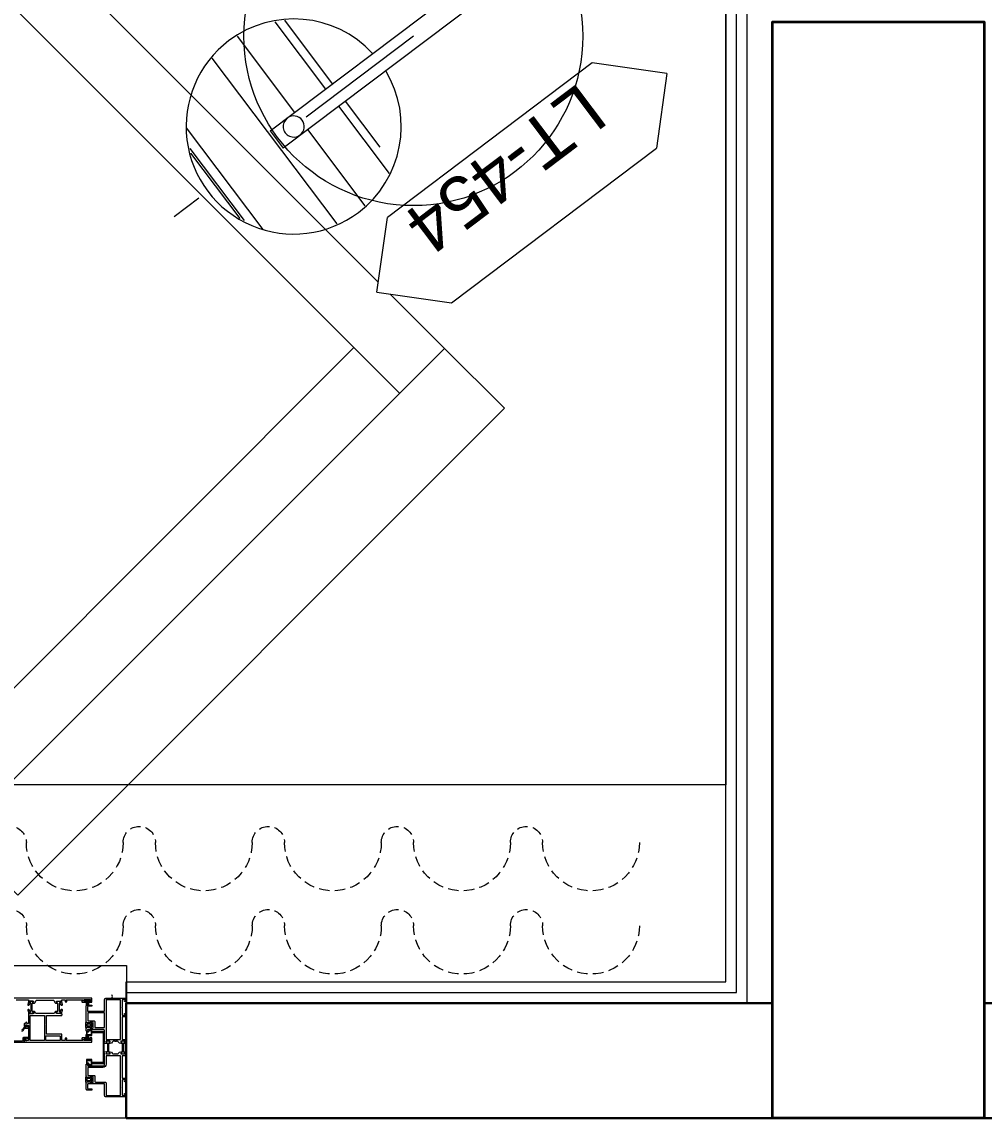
# Model space of a CAD drawing. Header units: centimetres. Extents: x 118932 to 154602, y -32682 to -23521.
# Drawn here: x 140132.3 to 140245.9, y -31158.7 to -31029.3 of the extents above; entities that cross this region are included whole.
import ezdxf
from ezdxf.enums import TextEntityAlignment as Align

# ---------------------------------------------------------------- set-up
doc = ezdxf.new("R2010")
doc.units = ezdxf.units.CM
doc.header["$LTSCALE"] = 50
doc.header["$MEASUREMENT"] = 0
doc.linetypes.add('Dash', pattern=[6.35, 3.175, -3.175])
doc.linetypes.add('HIDDEN', pattern=[0.375, 0.25, -0.125])
for name, color, linetype, lineweight, true_color in [('GEN_00_BL_Yazı', 7, 'Continuous', 0, 0x4f5250), ('GEN_01_TA_Kolon', 7, 'Continuous', 35, 0xd05d28), ('GEN_02_TF_Aydınlatma', 7, 'Continuous', 9, 0xf6a950), ('GEN_02_TF_Mobilya', 7, 'Continuous', 5, 0x745e3d), ('GEN_02_TF_Pencere', 7, 'Continuous', 9, 0x6093ac), ('GEN_05_ML_Alçıpan_giydirme', 7, 'Continuous', 18, 0x7ebab5), ('GEN_05_ML_Mermer', 7, 'Continuous', 9, 0x9d8692), ('GEN_06_GR_İnce', 7, 'Continuous', 13, 0xb0b0a9), ('ÖRÜLECEK DUVARLAR', 7, 'Continuous', 30, 0xfaca30)]:
    doc.layers.add(name, color=color, linetype=linetype, lineweight=lineweight, true_color=true_color)
doc.layers.add('GEN_02_TF_Halı', color=7, linetype='Continuous', lineweight=5, true_color=0x903373, transparency=0.8)
doc.styles.add('Arial_6', font='arial.ttf', dxfattribs={"height": 59.5325})

# ---------------------------------------------------------------- blocks, each defined once
blk = doc.blocks.new('LEVEL 0_B BLOK_KOLON')
at = {"layer": 'GEN_01_TA_Kolon'}
blk.add_lwpolyline([(-746, -1572.51), (-771, -1572.51), (-771, -1443.09), (-771, -1443.09), (-746, -1443.09)], close=True, dxfattribs=at)
blk = doc.blocks.new('P30_')
at = {"layer": 'GEN_02_TF_Pencere', "linetype": 'Continuous'}
for p, q in [((206767.8, -26313.04), (206767.8, -26313.55)), ((206767.82, -26313.04), (206767.82, -26313.55)), ((206767.84, -26313.04), (206767.84, -26313.55)), ((206767.86, -26313.04), (206767.86, -26313.55)), ((206767.88, -26313.04), (206767.88, -26313.55)), ((206767.9, -26313.04), (206767.9, -26313.55)), ((206767.92, -26313.04), (206767.92, -26313.55)), ((206767.94, -26313.04), (206767.94, -26313.55)), ((206767.96, -26313.04), (206767.96, -26313.55)), ((206767.98, -26313.04), (206767.98, -26313.55)), ((206768, -26313.04), (206768, -26313.55)), ((206768.02, -26313.04), (206768.02, -26313.55)), ((206768.04, -26313.04), (206768.04, -26313.55)), ((206768.06, -26313.04), (206768.06, -26313.55)), ((206768.08, -26313.04), (206768.08, -26313.55)), ((206768.1, -26313.04), (206768.1, -26313.55)), ((206767.8, -26317.45), (206767.8, -26316.94)), ((206767.82, -26317.45), (206767.82, -26316.94)), ((206767.84, -26317.45), (206767.84, -26316.94)), ((206767.86, -26317.45), (206767.86, -26316.94)), ((206767.88, -26317.45), (206767.88, -26316.94)), ((206767.9, -26317.45), (206767.9, -26316.94)), ((206767.92, -26317.45), (206767.92, -26316.94)), ((206767.94, -26317.45), (206767.94, -26316.94)), ((206767.96, -26317.45), (206767.96, -26316.94)), ((206767.98, -26317.45), (206767.98, -26316.94)), ((206768, -26317.45), (206768, -26316.94)), ((206768.02, -26317.45), (206768.02, -26316.94)), ((206768.04, -26317.45), (206768.04, -26316.94)), ((206768.06, -26317.45), (206768.06, -26316.94)), ((206768.08, -26317.45), (206768.08, -26316.94)), ((206768.1, -26317.45), (206768.1, -26316.94))]:
    blk.add_line(p, q, dxfattribs=at)
at = {"layer": 'GEN_02_TF_Pencere'}
for points in [[(206759.53, -26312.84), (206760.95, -26312.84, -0.414214), (206760.98, -26312.87), (206760.98, -26313.14), (206760.91, -26313.4, 0.700075), (206761.01, -26313.48), (206761.03, -26313.47), (206761.2, -26313.29, 0.617785), (206761.19, -26313.23, -0.283333), (206761.16, -26313.21), (206761.11, -26313.03), (206761.11, -26313.01, -0.673162), (206761.16, -26312.99, 0.202354), (206761.19, -26313), (206761.57, -26313, -0.415901), (206761.6, -26313.03), (206761.6, -26313.05, -0.137872), (206761.6, -26313.07), (206761.51, -26313.22, 0.585714), (206761.52, -26313.25), (206761.67, -26313.25, 0.30109), (206761.75, -26313.2), (206761.91, -26312.94, -0.261413), (206761.99, -26312.89), (206762.82, -26312.89), (206762.84, -26312.93), (206762.86, -26312.89), (206762.92, -26312.89, 1), (206762.98, -26312.89), (206763.06, -26312.89, 1), (206763.12, -26312.89), (206763.91, -26312.89, -0.261413), (206763.99, -26312.94), (206764.15, -26313.2, 0.261381), (206764.24, -26313.25), (206764.38, -26313.25, 0.585524), (206764.4, -26313.22), (206764.3, -26313.07, -0.137707), (206764.3, -26313.05), (206764.3, -26313.03, -0.414214), (206764.33, -26313), (206764.72, -26313, 0.202488), (206764.74, -26312.99, -0.673126), (206764.79, -26313.01), (206764.79, -26313.03), (206764.74, -26313.21, -0.283536), (206764.71, -26313.23, 0.617796), (206764.7, -26313.29), (206764.87, -26313.47), (206764.89, -26313.48, 0.700399), (206765, -26313.4), (206764.93, -26313.14), (206764.93, -26312.87, -0.414214), (206764.96, -26312.84), (206765.28, -26312.84, -0.414214), (206765.31, -26312.87), (206765.31, -26313.08, 0.414214), (206765.34, -26313.11), (206765.5, -26313.11, 0.414214), (206765.53, -26313.08), (206765.53, -26313.02, 0.414214), (206765.5, -26312.99), (206765.43, -26312.99), (206765.43, -26312.84), (206767.43, -26312.84), (206767.43, -26312.99), (206767.33, -26312.99, 0.414214), (206767.3, -26313.02), (206767.3, -26313.09, 0.414214), (206767.35, -26313.14), (206767.66, -26313.14, 0.414214), (206767.73, -26313.07, 0.414214), (206767.7, -26313.04), (206767.62, -26313.04, -0.414214), (206767.57, -26312.99), (206767.57, -26312.87, -0.414214), (206767.62, -26312.82), (206768.29, -26312.82, -0.414214), (206768.34, -26312.87), (206768.34, -26312.99, -0.414214), (206768.29, -26313.04), (206768.21, -26313.04, 0.414214), (206768.18, -26313.07, 0.414214), (206768.25, -26313.14), (206768.45, -26313.14, 0.414214), (206768.48, -26313.11), (206768.48, -26312.67, 0.414214), (206768.45, -26312.64), (206768.45, -26312.64), (206758.51, -26312.64, 0.414214)], [(206758.53, -26317.85), (206760.45, -26317.85, 0.41421), (206760.48, -26317.82), (206760.48, -26317.76, 0.41421), (206760.45, -26317.73), (206760.43, -26317.73), (206760.43, -26317.43), (206760.7, -26317.43), (206760.72, -26317.47, 0.414213), (206760.76, -26317.48), (206760.93, -26317.38, 0.767327), (206760.91, -26317.31), (206760.41, -26317.31, 0.414213), (206760.31, -26317.41), (206760.31, -26317.68, -0.414213), (206760.26, -26317.73), (206758.67, -26317.73, -0.414213)], [(206760.19, -26316.55, 0.197358), (206760.4, -26316.42), (206760.5, -26316.27, -0.244575), (206760.65, -26316.19), (206760.93, -26316.19, 0.767327), (206760.96, -26316.09), (206760.76, -26315.97, 0.577351), (206760.72, -26316), (206760.72, -26316.07), (206760.65, -26316.07, 0.244575), (206760.41, -26316.2), (206760.3, -26316.35, -0.197358), (206760.17, -26316.43, 0.168624)]]:
    blk.add_lwpolyline(points, format="xyb", dxfattribs=at)
for points in [[(206761.44, -26314.16), (206761.44, -26313.31, -0.131653), (206761.46, -26313.25), (206761.56, -26313.07), (206761.56, -26313.04, 0.414213), (206761.52, -26313), (206761.18, -26313, 0.414214), (206761.14, -26313.04), (206761.14, -26313.07), (206761.25, -26313.25, -0.131652), (206761.26, -26313.31), (206761.26, -26314.16, -0.131652), (206761.25, -26314.22), (206761.14, -26314.4), (206761.14, -26314.44, 0.414214), (206761.18, -26314.48), (206761.52, -26314.48, 0.414213), (206761.56, -26314.44), (206761.56, -26314.4), (206761.46, -26314.22, -0.131652), (206761.44, -26314.16)], [(206764.44, -26314.16), (206764.44, -26313.31, 0.131653), (206764.42, -26313.25), (206764.32, -26313.07), (206764.32, -26313.04, -0.414213), (206764.36, -26313), (206764.7, -26313, -0.414214), (206764.74, -26313.04), (206764.74, -26313.07), (206764.64, -26313.25, 0.131652), (206764.62, -26313.31), (206764.62, -26314.16, 0.131652), (206764.64, -26314.22), (206764.74, -26314.4), (206764.74, -26314.44, -0.414214), (206764.7, -26314.48), (206764.36, -26314.48, -0.414213), (206764.32, -26314.44), (206764.32, -26314.4), (206764.42, -26314.22, 0.131652), (206764.44, -26314.16)], [(206772.05, -26314.87), (206772.05, -26317.51, 0.414214), (206772.08, -26317.54), (206772.52, -26317.54, -0.414214), (206772.55, -26317.57), (206772.55, -26317.84), (206772.55, -26318), (206772.31, -26318.02, -0.957329), (206772.3, -26317.98, 0.267761), (206772.32, -26317.97), (206772.38, -26317.81, 0.843081), (206772.37, -26317.75), (206771.91, -26317.75, 0.577366), (206771.89, -26317.8), (206771.98, -26317.96, 0.182697), (206771.99, -26317.96, -0.849744), (206771.98, -26318), (206771.89, -26318, -0.267944), (206771.63, -26317.85), (206771.6, -26317.8, 0.267966), (206771.52, -26317.75), (206771.43, -26317.75, -1), (206771.37, -26317.75), (206771.29, -26317.75, -1), (206771.23, -26317.75), (206771.17, -26317.75), (206771.15, -26317.79), (206771.13, -26317.75), (206771.01, -26317.75, 0.267964), (206770.92, -26317.8), (206770.89, -26317.85, -0.267944), (206770.63, -26318), (206770.54, -26318, -0.849637), (206770.53, -26317.96, 0.182928), (206770.54, -26317.96), (206770.63, -26317.8, 0.577366), (206770.61, -26317.75), (206770.16, -26317.75, 0.843087), (206770.15, -26317.81), (206770.2, -26317.97, 0.268123), (206770.22, -26317.98, -0.957545), (206770.21, -26318.02), (206769.91, -26318, -0.493156), (206769.9, -26317.97), (206769.93, -26317.89, -0.312805), (206769.95, -26317.87, 0.41134), (206769.98, -26317.84), (206769.98, -26316.54, 0.414214), (206769.78, -26316.34), (206768, -26316.34, 0.414214), (206767.97, -26316.37), (206768.02, -26316.51, -0.414214), (206767.99, -26316.54), (206767.85, -26316.54, -0.414214), (206767.82, -26316.51), (206767.82, -26316.16, -0.399096), (206767.87, -26316.11), (206768.25, -26316.09, -0.429495), (206768.28, -26316.12), (206768.28, -26316.14, 0.414214), (206768.33, -26316.19), (206768.53, -26316.19, 0.414214), (206768.63, -26316.09), (206768.63, -26315.59, 0.414214), (206768.53, -26315.49), (206768.33, -26315.49, 0.414214), (206768.28, -26315.54), (206768.28, -26315.56, -0.429487), (206768.25, -26315.59), (206767.87, -26315.57, -0.399104), (206767.82, -26315.52), (206767.82, -26313.57, -0.414214), (206767.92, -26313.47), (206768.45, -26313.47, -0.414214), (206768.48, -26313.5), (206768.48, -26313.59, -0.400696), (206768.45, -26313.62), (206768.01, -26313.64, 0.400696), (206767.98, -26313.67), (206767.98, -26314.18, 0.414214), (206768.01, -26314.21), (206769.95, -26314.21, 0.414214), (206769.98, -26314.18), (206769.98, -26312.82, -0.414214), (206770.13, -26312.67), (206772.52, -26312.67, -0.414214), (206772.55, -26312.7), (206772.55, -26312.92, -0.414214), (206772.4, -26313.07), (206772.37, -26313.07, -0.414214), (206772.35, -26313.05), (206772.35, -26313, -0.36604), (206772.37, -26312.97, 0.365984), (206772.4, -26312.94), (206772.4, -26312.85, 0.414214), (206772.37, -26312.82), (206772.26, -26312.82, 0.367429), (206772.23, -26312.85, -0.364526), (206772.2, -26312.87), (206772.08, -26312.87, 0.414214), (206772.05, -26312.9), (206772.05, -26313.74), (206772.02, -26313.77), (206772.05, -26313.8), (206772.05, -26314.64, 0.414214), (206772.08, -26314.67), (206772.2, -26314.67, -0.364526), (206772.23, -26314.7, 0.367429), (206772.26, -26314.72), (206772.37, -26314.72, 0.414214), (206772.4, -26314.69), (206772.4, -26314.6, 0.365984), (206772.37, -26314.57, -0.36604), (206772.35, -26314.55), (206772.35, -26314.49, -0.414214), (206772.37, -26314.47), (206772.4, -26314.47, -0.414214), (206772.55, -26314.62), (206772.55, -26314.79, -0.414214), (206772.47, -26314.87), (206772.05, -26314.87)], [(206760.51, -26317.85), (206768.45, -26317.85, 0.198912), (206768.47, -26317.84, 0.198912), (206768.48, -26317.82), (206768.48, -26317.38, 0.414214), (206768.45, -26317.35), (206768.25, -26317.35, 0.414214), (206768.18, -26317.42, 0.414214), (206768.21, -26317.45), (206768.29, -26317.45, -0.414214), (206768.34, -26317.5), (206768.34, -26317.62, -0.414214), (206768.29, -26317.67), (206767.62, -26317.67, -0.414214), (206767.57, -26317.62), (206767.57, -26317.5, -0.414214), (206767.62, -26317.45), (206767.7, -26317.45, 0.414214), (206767.73, -26317.42, 0.414214), (206767.66, -26317.35), (206767.35, -26317.35, 0.414214), (206767.3, -26317.4), (206767.3, -26317.47, 0.414214), (206767.33, -26317.5), (206767.43, -26317.5), (206767.43, -26317.65), (206765.43, -26317.65), (206765.43, -26317.5), (206765.5, -26317.5, 0.414214), (206765.53, -26317.47), (206765.53, -26317.41, 0.414214), (206765.5, -26317.38), (206765.34, -26317.38, 0.414214), (206765.31, -26317.41), (206765.31, -26317.62, -0.414214), (206765.28, -26317.65), (206764.93, -26317.65), (206764.93, -26316.95, 0.414213), (206764.9, -26316.92), (206763.13, -26316.92), (206763.13, -26315.84), (206763.1, -26315.81), (206763.13, -26315.78), (206763.13, -26314.7), (206764.88, -26314.7, 0.414277), (206764.98, -26314.6), (206764.98, -26314.56, 0.339312), (206764.96, -26314.54), (206764.94, -26314.54, -0.339802), (206764.93, -26314.52), (206764.93, -26314.33), (206765, -26314.07, 0.700085), (206764.89, -26314), (206764.87, -26314.01), (206764.7, -26314.18, 0.617948), (206764.72, -26314.24, -0.283637), (206764.74, -26314.26), (206764.79, -26314.45), (206764.79, -26314.47, -0.673161), (206764.74, -26314.49, 0.202488), (206764.72, -26314.48), (206764.33, -26314.48, -0.414214), (206764.3, -26314.45), (206764.3, -26314.43, -0.137872), (206764.3, -26314.41), (206764.4, -26314.26, 0.585524), (206764.38, -26314.23), (206764.24, -26314.23, 0.261413), (206764.15, -26314.28), (206764.08, -26314.4, -0.261413), (206763.99, -26314.45), (206763.08, -26314.45), (206761.91, -26314.45, -0.261413), (206761.83, -26314.4), (206761.75, -26314.27, 0.261413), (206761.67, -26314.23), (206761.52, -26314.23, 0.585524), (206761.51, -26314.26), (206761.6, -26314.41, -0.137872), (206761.61, -26314.42), (206761.61, -26314.45, -0.414214), (206761.57, -26314.48), (206761.19, -26314.48, 0.202488), (206761.17, -26314.49, -0.673161), (206761.11, -26314.46), (206761.11, -26314.45), (206761.17, -26314.26, -0.283637), (206761.19, -26314.24, 0.617948), (206761.2, -26314.18), (206761.03, -26314.01), (206761.02, -26313.99, 0.700085), (206760.91, -26314.07), (206760.98, -26314.33), (206760.98, -26315.62, -0.414214), (206760.95, -26315.65), (206760.81, -26315.65, -0.414214), (206760.78, -26315.62), (206760.78, -26315.53, 0.463003), (206760.74, -26315.5, 0.372825), (206760.66, -26315.6), (206760.66, -26315.62, -0.414214), (206760.63, -26315.65), (206760.56, -26315.65, 0.414214), (206760.48, -26315.73), (206760.48, -26315.9, 0.414214), (206760.63, -26316.05), (206760.65, -26316.05, 0.414214), (206760.68, -26316.02), (206760.68, -26315.98, 0.380812), (206760.65, -26315.95, -0.365977), (206760.63, -26315.92), (206760.63, -26315.83, -0.414214), (206760.66, -26315.8), (206760.77, -26315.8, -0.365977), (206760.8, -26315.82, 0.369187), (206760.83, -26315.85), (206760.95, -26315.85, -0.414214), (206760.98, -26315.88), (206760.98, -26316.72), (206761.01, -26316.75), (206760.98, -26316.78), (206760.98, -26317.62, -0.414214), (206760.95, -26317.65), (206760.82, -26317.65, 0.365995), (206760.8, -26317.67, -0.365977), (206760.77, -26317.7), (206760.66, -26317.7, -0.414214), (206760.63, -26317.67), (206760.63, -26317.58, -0.374045), (206760.65, -26317.55, 0.366034), (206760.68, -26317.52), (206760.68, -26317.48, 0.414214), (206760.65, -26317.45), (206760.63, -26317.45, 0.414214), (206760.48, -26317.6), (206760.48, -26317.82, 0.414214), (206760.51, -26317.85)], [(206769.98, -26316.11), (206769.98, -26314.42, 0.414189), (206769.95, -26314.39), (206768.03, -26314.39, 0.414238), (206768, -26314.42), (206768, -26315.31, 0.414214), (206768.03, -26315.34), (206768.73, -26315.34, -0.414214), (206768.83, -26315.44), (206768.83, -26316.04, 0.414214), (206768.93, -26316.14), (206769.95, -26316.14, 0.414214), (206769.98, -26316.11)], [(206767.82, -26315.4, 0.064394), (206767.74, -26315.61, 0.064394), (206767.71, -26315.83, 0.129325), (206767.82, -26316.26), (206767.82, -26316.11, -0.399528), (206767.85, -26316.08), (206768.27, -26316.06, -0.414214), (206768.3, -26316.09), (206768.3, -26316.12, 0.414214), (206768.33, -26316.15), (206768.33, -26316.15, 0.295923), (206768.43, -26316.09, 0.104809), (206768.48, -26315.83, 0.104809), (206768.43, -26315.57, 0.295923), (206768.33, -26315.51), (206768.33, -26315.51, 0.414214), (206768.3, -26315.54), (206768.3, -26315.57, -0.414214), (206768.27, -26315.6), (206767.85, -26315.58, -0.399528), (206767.82, -26315.55), (206767.82, -26315.4)], [(206767.97, -26315.69), (206768.29, -26315.7, -0.337036), (206768.32, -26315.73, -0.054259), (206768.33, -26315.83, -0.054259), (206768.32, -26315.94, -0.337036), (206768.29, -26315.96), (206767.97, -26315.98, -0.32284), (206767.94, -26315.96, -0.093955), (206767.91, -26315.83, -0.093955), (206767.94, -26315.71, -0.32284), (206767.97, -26315.69)], [(206763.05, -26317.13, -0.198912), (206763.08, -26317.12), (206764.7, -26317.12, -0.414214), (206764.73, -26317.15), (206764.73, -26317.62, -0.414214), (206764.7, -26317.65), (206763.08, -26317.65, -0.414214), (206763.05, -26317.62), (206763.05, -26317.15, -0.198912), (206763.05, -26317.13)], [(206768.48, -26316.38, 0.198912), (206768.47, -26316.36, 0.198912), (206768.45, -26316.35), (206768.04, -26316.35, 0.518649), (206768.01, -26316.39), (206768.05, -26316.51, -0.518649), (206768.03, -26316.55), (206767.86, -26316.55, 0.414214), (206767.83, -26316.58), (206767.83, -26317.04, 0.414214), (206767.86, -26317.07), (206768.45, -26317.07, 0.414214), (206768.48, -26317.04), (206768.48, -26316.7), (206769.83, -26316.7), (206769.83, -26318.49), (206769.83, -26320.27), (206768.48, -26320.27), (206768.48, -26319.93, 0.414214), (206768.45, -26319.9), (206767.86, -26319.9, 0.414214), (206767.83, -26319.93), (206767.83, -26320.39, 0.414214), (206767.86, -26320.42), (206768.03, -26320.42, -0.518649), (206768.05, -26320.46), (206768.01, -26320.58, 0.518649), (206768.04, -26320.62), (206768.45, -26320.62, 0.414214), (206768.48, -26320.59), (206768.48, -26320.42, -0.414214), (206768.51, -26320.39), (206769.92, -26320.39, 0.414214), (206769.95, -26320.36), (206769.95, -26318.49), (206769.95, -26316.61, 0.414214), (206769.92, -26316.58), (206768.51, -26316.58, -0.414214), (206768.48, -26316.55), (206768.48, -26316.38)], [(206768.37, -26316.48, -0.190395), (206768.38, -26316.5), (206768.38, -26316.94, -0.414214), (206768.35, -26316.97), (206767.96, -26316.97, -0.414214), (206767.93, -26316.94), (206767.93, -26316.68, -0.414214), (206767.96, -26316.65), (206768, -26316.65, 0.505029), (206768.14, -26316.46), (206768.35, -26316.47, -0.190395), (206768.37, -26316.48)], [(206770.49, -26318.92), (206770.49, -26318.07, -0.131652), (206770.5, -26318.01), (206770.61, -26317.83), (206770.61, -26317.79, 0.414214), (206770.57, -26317.75), (206770.23, -26317.75, 0.414214), (206770.19, -26317.79), (206770.19, -26317.83), (206770.29, -26318.01, -0.131652), (206770.31, -26318.07), (206770.31, -26318.92, -0.131652), (206770.29, -26318.98), (206770.19, -26319.16), (206770.19, -26319.19, 0.414214), (206770.23, -26319.23), (206770.57, -26319.23, 0.414214), (206770.61, -26319.19), (206770.61, -26319.16), (206770.5, -26318.98, -0.131652), (206770.49, -26318.92)], [(206772.25, -26318.92), (206772.25, -26318.07, -0.131652), (206772.26, -26318.01), (206772.37, -26317.83), (206772.37, -26317.79, 0.414214), (206772.33, -26317.75), (206771.99, -26317.75, 0.414214), (206771.95, -26317.79), (206771.95, -26317.83), (206772.05, -26318.01, -0.131652), (206772.07, -26318.07), (206772.07, -26318.92, -0.131652), (206772.05, -26318.98), (206771.95, -26319.16), (206771.95, -26319.19, 0.414214), (206771.99, -26319.23), (206772.33, -26319.23, 0.414214), (206772.37, -26319.19), (206772.37, -26319.16), (206772.26, -26318.98, -0.131652), (206772.25, -26318.92)], [(206772.52, -26324.32), (206770.13, -26324.32, -0.414214), (206769.98, -26324.17), (206769.98, -26322.81, 0.414214), (206769.95, -26322.78), (206768.01, -26322.78, 0.414214), (206767.98, -26322.81), (206767.98, -26323.32, 0.400696), (206768.01, -26323.35), (206768.45, -26323.37, -0.400696), (206768.48, -26323.4), (206768.48, -26323.49, -0.414214), (206768.45, -26323.52), (206767.92, -26323.52, -0.414214), (206767.82, -26323.42), (206767.82, -26322.6, -0.399104), (206767.87, -26322.55), (206768.25, -26322.53, -0.429487), (206768.28, -26322.56), (206768.28, -26322.58, 0.414214), (206768.33, -26322.63), (206768.53, -26322.63, 0.414214), (206768.63, -26322.53), (206768.63, -26322.03, 0.414214), (206768.53, -26321.93), (206768.33, -26321.93, 0.414214), (206768.28, -26321.98), (206768.28, -26322, -0.429495), (206768.25, -26322.03), (206767.87, -26322.01, -0.399096), (206767.82, -26321.96), (206767.82, -26320.48, -0.414214), (206767.85, -26320.45), (206767.99, -26320.45, -0.518649), (206768.02, -26320.49), (206767.98, -26320.61, 0.518649), (206768.01, -26320.65), (206769.78, -26320.65, 0.414214), (206769.98, -26320.45), (206769.98, -26319.15, 0.41134), (206769.95, -26319.12, -0.312805), (206769.93, -26319.1), (206769.9, -26319.02, -0.493156), (206769.91, -26318.99), (206770.21, -26318.97, -0.957545), (206770.22, -26319.01, 0.268123), (206770.2, -26319.02), (206770.15, -26319.18, 0.843087), (206770.16, -26319.24), (206770.61, -26319.24, 0.577366), (206770.63, -26319.19), (206770.54, -26319.04, 0.182928), (206770.53, -26319.03, -0.849637), (206770.54, -26318.99), (206770.63, -26318.99, -0.267944), (206770.89, -26319.14), (206770.92, -26319.19, 0.267964), (206771.01, -26319.24), (206771.13, -26319.24), (206771.15, -26319.2), (206771.17, -26319.24), (206771.23, -26319.24, -1), (206771.29, -26319.24), (206771.37, -26319.24, -1), (206771.43, -26319.24), (206771.52, -26319.24, 0.267966), (206771.6, -26319.19), (206771.63, -26319.14, -0.267944), (206771.89, -26318.99), (206771.98, -26318.99, -0.849744), (206771.99, -26319.03, 0.182697), (206771.98, -26319.04), (206771.89, -26319.19, 0.577366), (206771.91, -26319.24), (206772.37, -26319.24, 0.843081), (206772.38, -26319.18), (206772.32, -26319.02, 0.267761), (206772.3, -26319.01, -0.957329), (206772.31, -26318.97), (206772.55, -26318.99), (206772.55, -26319.15), (206772.55, -26319.43, -0.414214), (206772.52, -26319.46), (206772.08, -26319.46, 0.414214), (206772.05, -26319.49), (206772.05, -26322.12), (206772.47, -26322.12, -0.414214), (206772.55, -26322.2), (206772.55, -26322.37, -0.414214), (206772.4, -26322.52), (206772.37, -26322.52, -0.414214), (206772.35, -26322.5), (206772.35, -26322.45, -0.36604), (206772.37, -26322.42, 0.365984), (206772.4, -26322.39), (206772.4, -26322.3, 0.414214), (206772.37, -26322.27), (206772.26, -26322.27, 0.367429), (206772.23, -26322.29, -0.364526), (206772.2, -26322.32), (206772.08, -26322.32, 0.414214), (206772.05, -26322.35), (206772.05, -26323.19), (206772.02, -26323.22), (206772.05, -26323.25), (206772.05, -26324.09, 0.414214), (206772.08, -26324.12), (206772.2, -26324.12, -0.364526), (206772.23, -26324.14, 0.367429), (206772.26, -26324.17), (206772.37, -26324.17, 0.414214), (206772.4, -26324.14), (206772.4, -26324.05, 0.365984), (206772.37, -26324.02, -0.36604), (206772.35, -26323.99), (206772.35, -26323.94, -0.414214), (206772.37, -26323.92), (206772.4, -26323.92, -0.414214), (206772.55, -26324.07), (206772.55, -26324.29, -0.414214), (206772.52, -26324.32)], [(206770.16, -26324.14), (206771.87, -26324.14), (206771.87, -26319.46), (206770.16, -26319.46), (206770.16, -26320.45, -0.414214), (206769.78, -26320.83), (206768.03, -26320.83, 0.414214), (206768, -26320.86), (206768, -26321.75, 0.414214), (206768.03, -26321.78), (206768.73, -26321.78, -0.414214), (206768.83, -26321.88), (206768.83, -26322.48, 0.414214), (206768.93, -26322.58), (206770.06, -26322.58, -0.414214), (206770.16, -26322.68), (206770.16, -26324.14)], [(206768.38, -26320.03), (206768.38, -26320.47, -0.395113), (206768.35, -26320.5), (206768.14, -26320.52, 0.505029), (206768, -26320.32), (206767.96, -26320.32, -0.414214), (206767.93, -26320.29), (206767.93, -26320.03, -0.414214), (206767.96, -26320), (206768.35, -26320, -0.414214), (206768.38, -26320.03)], [(206767.82, -26321.84, 0.064394), (206767.74, -26322.05, 0.064394), (206767.71, -26322.27, 0.129325), (206767.82, -26322.7), (206767.82, -26322.55, -0.399528), (206767.85, -26322.52), (206768.27, -26322.5, -0.414214), (206768.3, -26322.53), (206768.3, -26322.56, 0.414214), (206768.33, -26322.59), (206768.33, -26322.59, 0.295923), (206768.43, -26322.53, 0.104809), (206768.48, -26322.27, 0.104809), (206768.43, -26322.01, 0.295923), (206768.33, -26321.95), (206768.33, -26321.95, 0.414214), (206768.3, -26321.98), (206768.3, -26322.01, -0.414214), (206768.27, -26322.04), (206767.85, -26322.02, -0.399528), (206767.82, -26321.99), (206767.82, -26321.84)], [(206767.97, -26322.12), (206768.29, -26322.14, -0.337036), (206768.32, -26322.16, -0.054259), (206768.33, -26322.27, -0.054259), (206768.32, -26322.37, -0.337036), (206768.29, -26322.4), (206767.97, -26322.41, -0.32284), (206767.94, -26322.4, -0.093955), (206767.91, -26322.27, -0.093955), (206767.94, -26322.14, -0.32284), (206767.97, -26322.12)]]:
    blk.add_lwpolyline(points, format="xyb", close=True, dxfattribs=at)
at = {"layer": 'GEN_02_TF_Pencere', "linetype": 'Continuous'}
for points in [[(206767.61, -26313.04), (206768.29, -26313.04), (206768.29, -26312.95), (206767.61, -26312.95), (206767.61, -26313.04)], [(206768.29, -26317.45), (206767.61, -26317.45), (206767.61, -26317.54), (206768.29, -26317.54), (206768.29, -26317.45)]]:
    blk.add_lwpolyline(points, close=True, dxfattribs=at)
at = {"layer": 'GEN_02_TF_Pencere'}
for points in [[(206771.87, -26317.54), (206771.87, -26312.85), (206770.16, -26312.85), (206770.16, -26317.54), (206771.87, -26317.54)], [(206762.89, -26317.65), (206761.18, -26317.65), (206761.18, -26314.7), (206762.89, -26314.7), (206762.89, -26317.65)]]:
    blk.add_lwpolyline(points, close=True, dxfattribs=at)
blk.add_arc((206770.57, -26312.47), 0.332, 322.1442, 37.8558, dxfattribs=at)
at = {"layer": 'GEN_05_ML_Mermer'}
blk.add_lwpolyline([(206772.55, -26326.82), (206577.55, -26326.82), (206577.55, -26308.82), (206772.55, -26308.82)], close=True, dxfattribs=at)
blk = doc.blocks.new('DOGRAMA LEVEL 0 B BLOK')
at = {"layer": 'GEN_06_GR_İnce'}
blk.add_blockref('P30_', (-206301.71, 24514.21, 0), dxfattribs=at)
blk = doc.blocks.new('ÖRÜLECEK DUVAR LEVEL 0 B BLOK')
at = {"layer": 'ÖRÜLECEK DUVARLAR', "elevation": 0}
for points in [[(163.96, -851.36), (240.26, -851.36), (240.26, -864.92), (163.96, -864.92)], [(265.26, -864.92), (341.96, -864.92), (341.96, -851.36), (265.26, -851.36)]]:
    blk.add_lwpolyline(points, close=True, dxfattribs=at)
blk = doc.blocks.new('DUVAR LEVEL 0 B LBOK')
at = {"layer": 'GEN_05_ML_Alçıpan_giydirme', "elevation": 0}
for points in [[(-227.38, -853.22), (-155.33, -853.22), (-155.33, -400.06)], [(-227.38, -854.47), (-227.38, -851.97), (-156.58, -851.97), (-156.58, -400.06), (-154.08, -400.06), (-154.08, -854.47), (-227.38, -854.47)]]:
    blk.add_lwpolyline(points, dxfattribs=at)
blk = doc.blocks.new('FFE-Tag')
at = {"color": 0}
blk.add_wipeout([(-8.761, 0), (-6.189, 2.572), (6.189, 2.572), (8.761, 0), (6.189, -2.572), (-6.189, -2.572)], dxfattribs=at).dxf.layer = 'GEN_00_BL_Yazı'
at = {"layer": 'GEN_00_BL_Yazı', "color": 0}
for p, q in [((-8.761, 0), (-6.189, 2.572)), ((6.189, 2.572), (-6.189, 2.572)), ((8.761, 0), (6.189, 2.572)), ((-8.761, 0), (-6.189, -2.572)), ((8.761, 0), (6.189, -2.572)), ((-6.189, -2.572), (6.189, -2.572))]:
    blk.add_line(p, q, dxfattribs=at)
blk = doc.blocks.new('UP-451_LoungeChair')
at = {"layer": 'GEN_02_TF_Mobilya'}
for p, q in [((-406.4, 406.4), (-331.4, 406.4)), ((-406.4, -144.9), (-406.4, 406.4)), ((-331.4, 406.4), (331.4, 406.4)), ((-331.4, 406.4), (-331.4, -126.6)), ((331.4, 406.4), (406.4, 406.4)), ((331.4, -306.4), (331.4, 406.4)), ((406.4, 406.4), (406.4, -306.4)), ((-331.4, -126.6), (-331.4, -306.4)), ((-406.4, -306.4), (-406.4, -144.9)), ((-331.4, -230.2), (331.4, -230.2)), ((406.4, -306.4), (-406.4, -306.4)), ((-406.4, -306.4), (-406.4, -406.4)), ((406.4, -406.4), (406.4, -306.4)), ((-406.4, -406.4), (406.4, -406.4))]:
    blk.add_line(p, q, dxfattribs=at)
at = {"layer": 'GEN_00_BL_Yazı', "xscale": -24.48801272789174, "yscale": 24.48801272789174, "zscale": 24.48801272789174, "rotation": 179.9999999999789}
blk.add_blockref('FFE-Tag', (0, 293.4), dxfattribs=at)
at = {"layer": 'GEN_00_BL_Yazı', "style": 'Arial_6', "width": 0.7}
blk.add_attdef('KOD', text='', height=60, rotation=360, dxfattribs=at).set_placement((0, 293.4), align=Align.MIDDLE_CENTER)
blk = doc.blocks.new('Drapery Nest - Drape-V397-TYPE F')
at = {"layer": 'GEN_02_TF_Mobilya', "linetype": 'HIDDEN'}
for points in [[(0, 95.2, -1), (0, 133.3, 1), (0, 247.6, -1), (0, 285.7, 1), (0, 400, -1), (0, 438.1, 1), (0, 400, -1), (0, 285.7, 1), (0, 247.6, -1), (0, 133.3, 1), (0, 95.2, -1), (0, -19.1, 1)], [(-1.8, -362, -1), (-1.8, -323.9, 1), (-1.8, -209.6, -1), (-1.8, -171.5, 1), (-1.8, -57.2, -1), (-1.8, -19.1, 1), (-1.8, -57.2, -1), (-1.8, -171.5, 1), (-1.8, -209.6, -1), (-1.8, -323.9, 1), (-1.8, -362, -1), (-1.8, -476.3, 1)], [(-1.8, -819.2, -1), (-1.8, -781.1, 1), (-1.8, -666.8, -1), (-1.8, -628.7, 1), (-1.8, -514.4, -1), (-1.8, -476.3, 1), (-1.8, -514.4, -1), (-1.8, -628.7, 1), (-1.8, -666.8, -1), (-1.8, -781.1, 1), (-1.8, -819.2, -1), (-1.8, -933.5, 1)]]:
    blk.add_lwpolyline(points, format="xyb", close=True, dxfattribs=at)
blk = doc.blocks.new('Drapery Nest - Drape-V396-TYPE F')
at = {"layer": 'GEN_02_TF_Mobilya', "linetype": 'HIDDEN'}
for points in [[(0, 95.25, -1), (0, 133.35, 1), (0, 247.65, -1), (0, 285.75, 1), (0, 400.05, -1), (0, 438.15, 1), (0, 400.05, -1), (0, 285.75, 1), (0, 247.65, -1), (0, 133.35, 1), (0, 95.25, -1), (0, -19.05, 1)], [(0, -361.95, -1), (0, -323.85, 1), (0, -209.55, -1), (0, -171.45, 1), (0, -57.15, -1), (0, -19.05, 1), (0, -57.15, -1), (0, -171.45, 1), (0, -209.55, -1), (0, -323.85, 1), (0, -361.95, -1), (0, -476.25, 1)], [(0, -819.15, -1), (0, -781.05, 1), (0, -666.75, -1), (0, -628.65, 1), (0, -514.35, -1), (0, -476.25, 1), (0, -514.35, -1), (0, -628.65, 1), (0, -666.75, -1), (0, -781.05, 1), (0, -819.15, -1), (0, -933.45, 1)]]:
    blk.add_lwpolyline(points, format="xyb", close=True, dxfattribs=at)
blk = doc.blocks.new('FFE Tag-Multi-MSD - FFE Tag-Multi-MSD-8152404-TYPE A-01 - FURNITURE PLAN')
blk.add_wipeout([(-8.761, 0), (-6.189, 2.572), (6.189, 2.572), (8.761, 0), (6.189, -2.572), (-6.189, -2.572)]).dxf.layer = 'GEN_00_BL_Yazı'
at = {"layer": 'GEN_00_BL_Yazı'}
for p, q in [((-8.761, 0), (-6.189, 2.572)), ((6.189, 2.572), (-6.189, 2.572)), ((8.761, 0), (6.189, 2.572)), ((-8.761, 0), (-6.189, -2.572)), ((8.761, 0), (6.189, -2.572)), ((-6.189, -2.572), (6.189, -2.572))]:
    blk.add_line(p, q, dxfattribs=at)
blk = doc.blocks.new('LT-454')
at = {"layer": 'GEN_00_BL_Yazı', "insert": (-8, 0), "char_height": 6, "attachment_point": 1, "rotation": 90, "style": 'Arial_6'}
blk.add_mtext('LT-454', dxfattribs=at)
blk = doc.blocks.new('*U617')
at = {"layer": 'GEN_02_TF_Aydınlatma', "lineweight": 5}
h = blk.add_hatch(dxfattribs=at)
h.set_pattern_fill('FP_8', color=256, style=0, pattern_type=2)
h.set_pattern_definition([(0, (0, 0), (279.4, 127), [1905, -254, 635, -127]), (0, (168.91, 63.5), (-127, 168.91), [381, -41.91, 762, -95.25]), (0, (63.5, 107.95), (660.4, 85.09), [1016, -177.8, 508, -127])])
h.paths.add_polyline_path([(-102.7, 73.6), (-120.8, 38.2), (-127, -1.1), (-120.8, -40.3), (-102.7, -75.7), (-74.6, -103.8), (-39.2, -121.9), (0, -128.1), (39.2, -121.9), (74.6, -103.8), (102.7, -75.7), (120.8, -40.3), (127, -1.1), (120.8, 38.2), (102.7, 73.6), (74.6, 101.7), (39.2, 119.7), (12.7, 123.9), (12.7, -26.5), (-12.7, -26.5), (-12.7, 123.9), (-39.2, 119.7), (-74.6, 101.7)])
at = {"layer": 'GEN_02_TF_Aydınlatma'}
for p, q in [((-12.7, 279.4), (12.7, 279.4)), ((-12.7, -26.5), (-12.7, 279.4)), ((12.7, 279.4), (12.7, -26.5)), ((-12.7, -26.5), (12.7, -26.5))]:
    blk.add_line(p, q, dxfattribs=at)
at = {"layer": 'GEN_02_TF_Aydınlatma', "linetype": 'Dash', "lineweight": 5}
blk.add_line((0, 175.9), (0, -178.1), dxfattribs=at)
at = {"layer": 'GEN_02_TF_Aydınlatma'}
for radius, start, end in [(127, 95.8249, 180), (127, 0, 84.1751), (12.5, 0, 180), (127, 180, 0), (12.5, 180, 0)]:
    blk.add_arc((0, -1.1), radius, start, end, dxfattribs=at)
at = {"layer": 'GEN_00_BL_Yazı', "xscale": 24.48801272789175, "yscale": 24.48801272789175, "zscale": 24.48801272789175, "rotation": 90}
blk.add_blockref('FFE Tag-Multi-MSD - FFE Tag-Multi-MSD-8152404-TYPE A-01 - FURNITURE PLAN', (215.4, 174), dxfattribs=at)
at = {"layer": 'GEN_02_TF_Aydınlatma'}
blk.add_circle((0, 175.9), 200, dxfattribs=at)
at = {"layer": 'GEN_00_BL_Yazı', "xscale": 10, "yscale": 10, "zscale": 10, "rotation": 180}
blk.add_blockref('LT-454', (140.8, 300.9), dxfattribs=at)
blk = doc.blocks.new('b blok level 0 tefriş')
at = {"layer": 'GEN_02_TF_Halı', "elevation": 0}
blk.add_lwpolyline([(754.06, -1134.64), (974.06, -1134.64), (974.06, -1554.64), (754.06, -1554.64)], close=True, dxfattribs=at)
at = {"xscale": -0.1000000000000026, "yscale": 0.1000000000000026, "rotation": 90}
for name, p, zscale in [('Drapery Nest - Drape-V396-TYPE F', (870.51, -1561.46, 0), 0.1000000000000003), ('Drapery Nest - Drape-V397-TYPE F', (870.51, -1571.46, 0), 0.1000000000000004)]:
    blk.add_blockref(name, p, dxfattribs=dict(at, zscale=zscale))
at = {"xscale": 0.1000000000000001, "yscale": 0.1000000000000001, "zscale": 0.1000000000000001, "rotation": 44.99999999999994}
blk.add_blockref('UP-451_LoungeChair', (890.44, -1510.19, 0), dxfattribs=at).add_auto_attribs({'KOD': 'UP-451'})
at = {"layer": 'GEN_02_TF_Aydınlatma', "xscale": 0.09999999999999998, "yscale": 0.09999999999999998, "zscale": 0.09999999999999998, "rotation": 307.0287161036662}
blk.add_blockref('*U617', (923.12, -1476.86, 0), dxfattribs=at)

msp = doc.modelspace()

# ---------------------------------------------------------------- block references
for name, p in [('LEVEL 0_B BLOK_KOLON', (140991.94, -29586.18, 0)), ('DOGRAMA LEVEL 0 B BLOK', (139673.81, -29346.08, 0)), ('DUVAR LEVEL 0 B LBOK', (140372.02, -30290.65)), ('ÖRÜLECEK DUVAR LEVEL 0 B BLOK', (139980.68, -30293.77))]:
    msp.add_blockref(name, p)

# ---------------------------------------------------------------- next in the draw order: block references
msp.add_blockref('b blok level 0 tefriş', (139241.38, -29564.69, 0))

doc.saveas('drawing.dxf')
